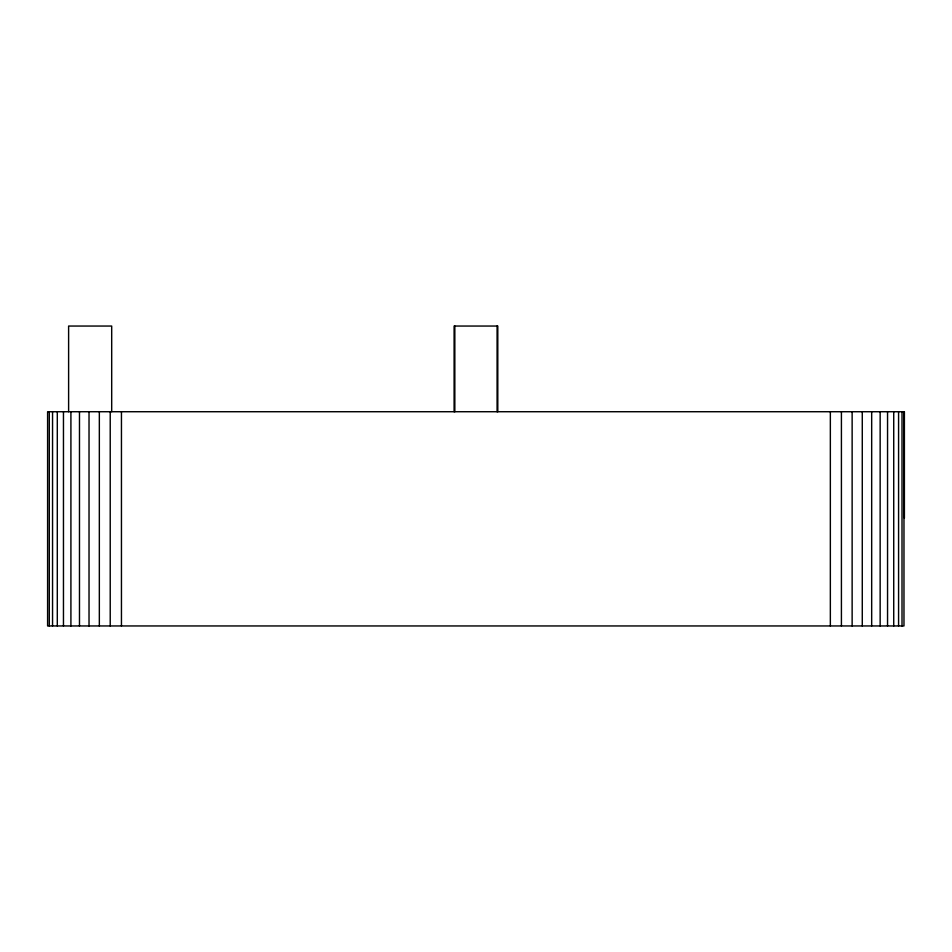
<?xml version="1.0" encoding="UTF-8"?>
<svg xmlns="http://www.w3.org/2000/svg" width="952" height="952" viewBox="0 0 952 952"><rect width="100%" height="100%" fill="white"/><g stroke="black" fill="none" stroke-linecap="round" stroke-linejoin="round"><path stroke-width="1.43" d="M904.4 518.174L904.4 411.728L47.6 411.728L47.6 625.952L903.972 625.952L903.972 411.728M902.008 411.728L902.008 625.952M898.581 411.728L898.581 625.952M893.726 411.728L893.726 625.952M887.55 411.728L887.55 625.952M880.148 411.728L880.148 625.952M871.675 411.728L871.675 625.952M862.274 411.728L862.274 625.952M852.135 411.728L852.135 625.952M841.413 411.728L841.413 625.952M830.346 411.728L830.346 625.952M497.801 411.728L497.801 326.048L454.104 326.048L454.104 411.728M497.087 326.048L497.087 411.728M454.83 326.048L454.83 411.728M121.451 411.728L121.451 625.952M111.693 411.728L111.693 326.048L68.615 326.048L68.615 411.728M110.218 411.728L110.218 625.952M99.341 411.728L99.341 625.952M89.024 411.728L89.024 625.952M79.48 411.728L79.48 625.952M70.912 411.728L70.912 625.952M63.463 411.728L63.463 625.952M57.298 411.728L57.298 625.952M52.55 411.728L52.55 625.952M49.29 411.728L49.29 625.952"/></g></svg>
